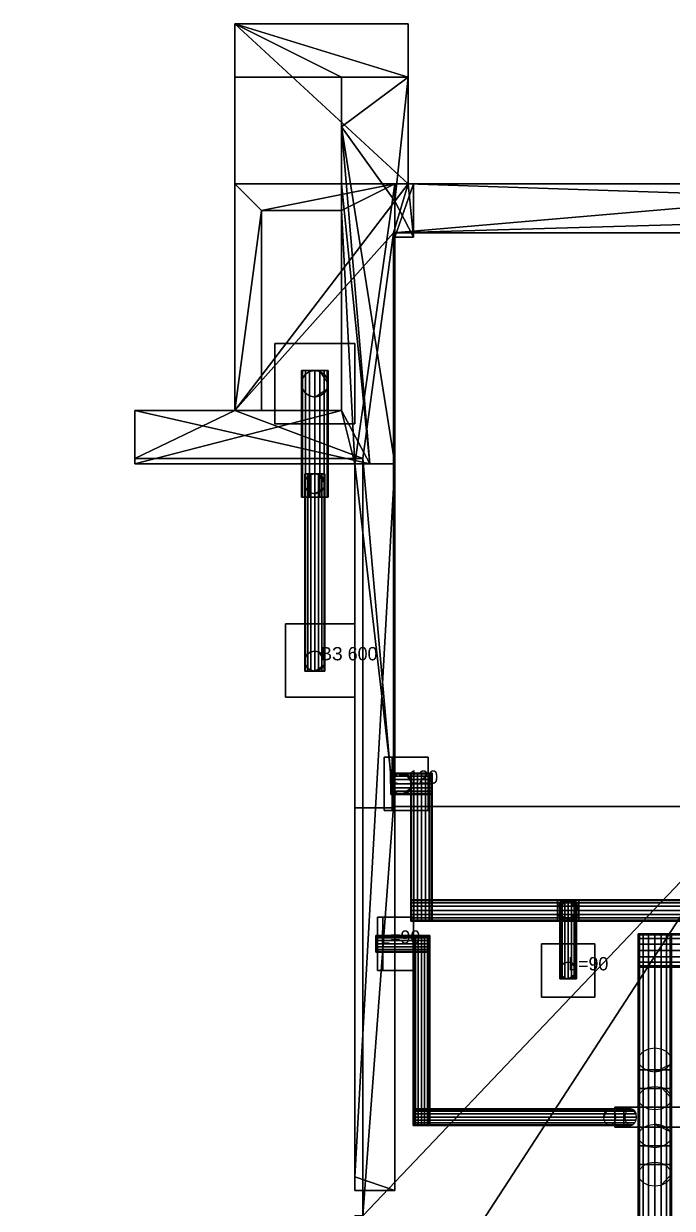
# Model space of a CAD drawing. Header units: millimetres. Extents: x -200 to 21055, y -200 to 16900.
# Drawn here: x 6918 to 11781, y 8016 to 16900 of the extents above; entities that cross this region are included whole.
import ezdxf

# ---------------------------------------------------------------- set-up
doc = ezdxf.new("R2010")
doc.units = ezdxf.units.MM
doc.layers.add('АР_3D_перекрытие', color=9, linetype='Continuous')
doc.layers.add('АР_3D_стены', color=8, linetype='Continuous')
for name, color, linetype, true_color in [('ОВ_3D_ВЗ', 7, 'Continuous', 0x92400e), ('ОВ_3D_П1_вытяжка', 7, 'Continuous', 0xc2410c), ('ОВ_3D_П1_приток', 7, 'Continuous', 0x2563eb)]:
    doc.layers.add(name, color=color, linetype=linetype, true_color=true_color)

msp = doc.modelspace()

# ---------------------------------------------------------------- texts
at = {"layer": 'ОВ_3D_ВЗ'}
msp.add_text('ВЗ 600', height=100, dxfattribs=at).set_placement((9140, 12125, 2420))
at = {"layer": 'ОВ_3D_П1_вытяжка'}
for s, p in [('L=120', (9650, 11200, 6280)), ('L=90', (9590, 10000, 3180)), ('L=90', (11000, 9800, 7065))]:
    msp.add_text(s, height=100, dxfattribs=at).set_placement(p)

# ---------------------------------------------------------------- meshes
at = {"layer": 'АР_3D_перекрытие'}
mesh = msp.add_polyface(dxfattribs=at)
corners = [(9460, 7960, 3650), (9690, 11030, 3650), (12380, 11030, 3650), (12380, 11030, 4050), (9690, 11030, 4050), (9460, 7960, 4050), (9400.2, 6449.6, 3650), (9400.2, 7960, 3650), (9400.2, 7960, 4050), (9400.2, 6449.6, 4050), (150, 7960, 3650), (200.2, 7960, 3650), (200.2, 6449.6, 3650), (200.2, 6449.6, 4050), (200.2, 7960, 4050), (150, 7960, 4050), (1750.2, 13999.6, 3650), (1750.2, 13640, 3650), (150, 13640, 3650), (150, 13640, 4050), (1750.2, 13640, 4050), (1750.2, 13999.6, 4050), (-199.8, 16899.6, 3650), (1000.2, 16899.6, 3650), (1000.2, 13999.6, 3650), (1000.2, 13999.6, 4050), (1000.2, 16899.6, 4050), (-199.8, 16899.6, 4050), (12800.2, 899.6, 3650), (12800.2, -200.4, 3650), (-199.8, -200.4, 3650), (-199.8, -200.4, 4050), (12800.2, -200.4, 4050), (12800.2, 899.6, 4050), (13300.2, 1299.6, 3650), (13300.2, 899.6, 3650), (13300.2, 899.6, 4050), (13300.2, 1299.6, 4050), (19300.2, 899.6, 3650), (19300.2, 1299.6, 3650), (19800.2, 1299.6, 3650), (19800.2, 1299.6, 4050), (19300.2, 1299.6, 4050), (19300.2, 899.6, 4050), (19000.2, 15599.6, 3650), (19000.2, 15699.6, 3650), (20200.2, 15699.6, 3650), (20200.2, 15699.6, 4050), (19000.2, 15699.6, 4050), (19000.2, 15599.6, 4050), (9800.2, 15699.6, 3650), (12800.2, 15699.6, 3650), (12800.2, 15599.6, 3650), (12800.2, 15599.6, 4050), (12800.2, 15699.6, 4050), (9800.2, 15699.6, 4050), (8500.2, 16899.6, 3650), (9800.2, 16899.6, 3650), (9800.2, 16899.6, 4050), (8500.2, 16899.6, 4050), (7750.2, 13640, 3650), (7750.2, 13999.6, 3650), (8500.2, 13999.6, 3650), (8500.2, 13999.6, 4050), (7750.2, 13999.6, 4050), (7750.2, 13640, 4050), (9460, 13640, 3650), (9460, 13640, 4050), (20200.2, 899.6, 3650), (20200.2, 899.6, 4050), (9690, 15330, 3650), (9690, 15330, 4050), (12700.2, 1299.6, 3650), (12700.2, 1299.6, 4050), (19800.2, 8749.6, 3650), (19800.2, 8749.6, 4050), (12700.2, 8749.6, 3650), (12700.2, 8749.6, 4050), (12380, 15330, 3650), (12380, 15330, 4050)]
mesh.append_faces([[corners[k] for k in face] for face in [(0, 1, 2), (3, 4, 5), (6, 7, 0), (5, 8, 9), (10, 11, 12), (13, 14, 15), (16, 17, 18), (19, 20, 21), (22, 23, 24), (25, 26, 27), (28, 29, 30), (31, 32, 33), (34, 35, 28), (33, 36, 37), (38, 39, 40), (41, 42, 43), (44, 45, 46), (47, 48, 49), (50, 51, 52), (53, 54, 55), (56, 57, 50), (55, 58, 59), (60, 61, 62), (63, 64, 65), (1, 0, 66), (67, 5, 4), (6, 0, 2), (3, 5, 9), (24, 16, 18), (19, 21, 25), (34, 28, 30), (31, 33, 37), (68, 38, 40), (41, 43, 69), (62, 56, 50), (55, 59, 63), (66, 60, 62), (63, 65, 67), (70, 1, 66), (67, 4, 71), (22, 24, 18), (19, 25, 27), (72, 34, 30), (31, 37, 73), (68, 40, 74), (75, 41, 69), (70, 66, 62), (63, 67, 71), (22, 18, 10), (15, 19, 27), (46, 68, 74), (75, 69, 47), (70, 62, 50), (55, 63, 71), (22, 10, 12), (13, 15, 27), (46, 74, 76), (77, 75, 47), (70, 50, 52), (53, 55, 71), (30, 22, 12), (13, 27, 31), (44, 46, 76), (77, 47, 49), (70, 52, 44), (49, 53, 71), (30, 12, 6), (9, 13, 31), (78, 70, 44), (49, 71, 79), (72, 30, 6), (9, 31, 73), (78, 44, 76), (77, 49, 79), (72, 6, 2), (3, 9, 73), (78, 76, 72), (73, 77, 79), (72, 2, 78), (79, 3, 73), (23, 24, 25, 26), (24, 16, 21, 25), (16, 17, 20, 21), (17, 18, 19, 20), (18, 10, 15, 19), (10, 11, 14, 15), (11, 12, 13, 14), (12, 6, 9, 13), (6, 7, 8, 9), (7, 0, 5, 8), (0, 66, 67, 5), (66, 60, 65, 67), (60, 61, 64, 65), (61, 62, 63, 64), (62, 56, 59, 63), (56, 57, 58, 59), (57, 50, 55, 58), (50, 51, 54, 55), (51, 52, 53, 54), (52, 44, 49, 53), (44, 45, 48, 49), (45, 46, 47, 48), (46, 68, 69, 47), (68, 38, 43, 69), (38, 39, 42, 43), (39, 40, 41, 42), (40, 74, 75, 41), (74, 76, 77, 75), (76, 72, 73, 77), (72, 34, 37, 73), (34, 35, 36, 37), (35, 28, 33, 36), (28, 29, 32, 33), (29, 30, 31, 32), (30, 22, 27, 31), (22, 23, 26, 27), (2, 78, 79, 3), (78, 70, 71, 79), (70, 1, 4, 71), (1, 2, 3, 4)]])
at = {"layer": 'АР_3D_стены'}
mesh = msp.add_polyface(dxfattribs=at)
corners = [(9512.5, 13599.6), (7750.2, 13599.6), (7750.2, 13999.6), (7750.2, 13999.6, 3650), (7750.2, 13599.6, 3650), (9512.5, 13599.6, 3650), (9840.2, 15299.6), (9700.2, 15299.6), (9700.2, 15569.6), (9700.2, 15569.6, 3650), (9700.2, 15299.6, 3650), (9840.2, 15299.6, 3650), (9800.2, 15699.6), (9840.2, 15699.6), (9840.2, 15699.6, 3650), (9800.2, 15699.6, 3650), (8500.2, 16899.6), (9800.2, 16899.6), (9800.2, 16499.6), (9800.2, 16499.6, 3650), (9800.2, 16899.6, 3650), (8500.2, 16899.6, 3650), (9300.2, 16499.6), (8500.2, 16499.6), (8500.2, 16499.6, 3650), (9300.2, 16499.6, 3650), (9300.2, 13999.6), (9300.2, 13999.6, 3650), (9300.2, 15699.6), (9300.2, 15699.6, 3650), (9300.2, 16124.9), (9300.2, 16124.9, 3650), (9700.2, 13599.6), (9700.2, 13599.6, 3650), (9700.2, 15699.6), (9700.2, 15699.6, 3650), (9700.2, 13999.6), (9700.2, 13999.6, 3650)]
mesh.append_faces([[corners[k] for k in face] for face in [(0, 1, 2), (3, 4, 5), (6, 7, 8), (9, 10, 11), (12, 13, 6), (11, 14, 15), (16, 17, 18), (19, 20, 21), (22, 23, 16), (21, 24, 25), (0, 2, 26), (27, 3, 5), (12, 6, 8), (9, 11, 15), (22, 16, 18), (19, 21, 25), (0, 26, 28), (29, 27, 5), (18, 12, 8), (9, 15, 19), (30, 22, 18), (19, 25, 31), (0, 28, 30), (31, 29, 5), (32, 0, 30), (31, 5, 33), (8, 32, 30), (31, 33, 9), (30, 18, 8), (9, 19, 31), (1, 2, 3, 4), (2, 26, 27, 3), (26, 28, 29, 27), (28, 30, 31, 29), (30, 22, 25, 31), (22, 23, 24, 25), (23, 16, 21, 24), (16, 17, 20, 21), (17, 18, 19, 20), (18, 12, 15, 19), (12, 13, 14, 15), (13, 6, 11, 14), (6, 7, 10, 11), (7, 8, 9, 10), (8, 34, 35, 9), (34, 34, 35, 35), (34, 36, 37, 35), (36, 36, 37, 37), (36, 32, 33, 37), (32, 0, 5, 33), (0, 1, 4, 5)]])
mesh = msp.add_polyface(dxfattribs=at)
corners = [(8700.2, 15499.6, 3650), (8700.2, 13999.6, 3650), (8500.2, 13999.6, 3650), (8500.2, 13999.6, 7550), (8700.2, 13999.6, 7550), (8700.2, 15499.6, 7550), (7750.2, 13599.6, 3650), (7750.2, 13999.6, 3650), (9300.2, 13999.6, 3650), (9300.2, 13999.6, 7550), (7750.2, 13999.6, 7550), (7750.2, 13599.6, 7550), (9700.2, 11019.6, 3650), (9400.2, 11019.6, 3650), (9400.2, 13599.6, 3650), (9400.2, 13599.6, 7550), (9400.2, 11019.6, 7550), (9700.2, 11019.6, 7550), (8500.2, 15699.6, 3650), (8500.2, 15699.6, 7550), (9700.2, 15699.6, 3650), (9700.2, 15699.6, 7550), (9300.2, 15499.6, 3650), (9300.2, 15499.6, 7550), (8500.2, 15499.6, 3650), (8500.2, 15499.6, 7550), (9300.2, 15699.6, 3650), (9300.2, 15699.6, 7550), (9700.2, 13999.6, 3650), (9700.2, 13999.6, 7550), (9700.2, 13599.6, 3650), (9700.2, 13599.6, 7550), (8707.4, 13599.6, 3650), (8707.4, 13599.6, 7550), (8707.4, 15499.6, 3650), (8707.4, 15499.6, 7550)]
mesh.append_faces([[corners[k] for k in face] for face in [(0, 1, 2), (3, 4, 5), (6, 7, 8), (9, 10, 11), (12, 13, 14), (15, 16, 17), (0, 2, 18), (19, 3, 5), (14, 6, 8), (9, 11, 15), (20, 12, 14), (15, 17, 21), (0, 18, 20), (21, 19, 5), (14, 8, 22), (23, 9, 15), (22, 0, 20), (21, 5, 23), (20, 14, 22), (23, 15, 21), (24, 18, 19, 25), (18, 26, 27, 19), (26, 26, 27, 27), (26, 20, 21, 27), (20, 28, 29, 21), (28, 30, 31, 29), (30, 30, 31, 31), (30, 12, 17, 31), (12, 13, 16, 17), (13, 14, 15, 16), (14, 32, 33, 15), (32, 6, 11, 33), (6, 7, 10, 11), (7, 2, 3, 10), (2, 24, 25, 3), (1, 8, 9, 4), (8, 22, 23, 9), (22, 34, 35, 23), (34, 0, 5, 35), (0, 1, 4, 5)]])
mesh = msp.add_polyface(dxfattribs=at)
corners = [(9700.2, 15299.6, 3650), (9700.2, 15699.6, 3650), (9840.2, 15699.6, 3650), (9840.2, 15699.6, 7550), (9700.2, 15699.6, 7550), (9700.2, 15299.6, 7550), (9840.2, 15299.6, 3650), (9840.2, 15299.6, 7550)]
mesh.append_faces([[corners[k] for k in face] for face in [(0, 1, 2), (3, 4, 5), (2, 6, 0), (5, 7, 3), (1, 2, 3, 4), (2, 6, 7, 3), (6, 0, 5, 7), (0, 1, 4, 5)]])
mesh = msp.add_polyface(dxfattribs=at)
corners = [(9400.2, 8251.3), (9400.2, 13599.6), (9700.2, 13599.6), (9700.2, 13599.6, 3650), (9400.2, 13599.6, 3650), (9400.2, 8251.3, 3650), (9700.2, 8149.6), (9400.2, 8149.6), (9400.2, 8149.6, 3650), (9700.2, 8149.6, 3650)]
mesh.append_faces([[corners[k] for k in face] for face in [(0, 1, 2), (3, 4, 5), (6, 7, 0), (5, 8, 9), (0, 2, 6), (9, 3, 5), (1, 2, 3, 4), (2, 6, 9, 3), (6, 7, 8, 9), (7, 0, 5, 8), (0, 1, 4, 5)]])
mesh = msp.add_polyface(dxfattribs=at)
corners = [(11317.7, 4299.6), (9700.2, 4299.6), (9700.2, 4499.6), (9700.2, 4499.6, 3650), (9700.2, 4299.6, 3650), (11317.7, 4299.6, 3650), (12700.2, 3599.6), (12400.2, 3599.6), (12400.2, 4299.6), (12400.2, 4299.6, 3650), (12400.2, 3599.6, 3650), (12700.2, 3599.6, 3650), (12400.2, 9274.6), (12700.2, 9274.6), (12700.2, 9274.6, 3650), (12400.2, 9274.6, 3650), (8550.2, 6149.6), (8550.2, 6449.6), (12400.2, 6449.6), (12400.2, 6449.6, 3650), (8550.2, 6449.6, 3650), (8550.2, 6149.6, 3650), (9700.2, 5599.6), (9400.2, 5599.6), (9400.2, 6149.6), (9400.2, 6149.6, 3650), (9400.2, 5599.6, 3650), (9700.2, 5599.6, 3650), (9480.1, 6149.6), (9700.2, 6149.6), (9700.2, 6149.6, 3650), (9480.1, 6149.6, 3650), (12400.2, 4499.6), (12400.2, 4499.6, 3650), (12039.7, 6149.6), (12039.7, 6149.6, 3650), (12400.2, 6149.6), (12400.2, 6149.6, 3650)]
mesh.append_faces([[corners[k] for k in face] for face in [(0, 1, 2), (3, 4, 5), (6, 7, 8), (9, 10, 11), (12, 13, 6), (11, 14, 15), (16, 17, 18), (19, 20, 21), (22, 23, 24), (25, 26, 27), (28, 29, 22), (27, 30, 31), (0, 2, 32), (33, 3, 5), (18, 12, 6), (11, 15, 19), (24, 16, 18), (19, 21, 25), (28, 22, 24), (25, 27, 31), (8, 0, 32), (33, 5, 9), (28, 24, 18), (19, 25, 31), (6, 8, 32), (33, 9, 11), (34, 28, 18), (19, 31, 35), (6, 32, 36), (37, 33, 11), (36, 34, 18), (19, 35, 37), (18, 6, 36), (37, 11, 19), (1, 2, 3, 4), (2, 32, 33, 3), (32, 36, 37, 33), (36, 34, 35, 37), (34, 28, 31, 35), (28, 29, 30, 31), (29, 22, 27, 30), (22, 23, 26, 27), (23, 24, 25, 26), (24, 16, 21, 25), (16, 17, 20, 21), (17, 18, 19, 20), (18, 12, 15, 19), (12, 13, 14, 15), (13, 6, 11, 14), (6, 7, 10, 11), (7, 8, 9, 10), (8, 0, 5, 9), (0, 1, 4, 5)]])
at = {"layer": 'ОВ_3D_ВЗ'}
mesh = msp.add_polyface(dxfattribs=at)
corners = [(8800, 13900, 9400), (8800, 14500, 9400), (9400, 14500, 9400), (9400, 13900, 9400), (8800, 13900, 9440), (9400, 13900, 9440), (9400, 14500, 9440), (8800, 14500, 9440)]
mesh.append_faces([[corners[k] for k in face] for face in [(0, 1, 2, 3), (4, 5, 6, 7), (0, 3, 5, 4), (3, 2, 6, 5), (2, 1, 7, 6), (1, 0, 4, 7)]])
mesh = msp.add_polyface(dxfattribs=at)
corners = [(9000, 13350, 3400), (9007.6, 13350, 3438.3), (9007.6, 14300, 3438.3), (9000, 14300, 3400), (9029.3, 13350, 3470.7), (9029.3, 14300, 3470.7), (9061.7, 13350, 3492.4), (9061.7, 14300, 3492.4), (9100, 13350, 3500), (9100, 14300, 3500), (9138.3, 13350, 3492.4), (9138.3, 14300, 3492.4), (9170.7, 13350, 3470.7), (9170.7, 14300, 3470.7), (9192.4, 13350, 3438.3), (9192.4, 14300, 3438.3), (9200, 13350, 3400), (9200, 14300, 3400), (9192.4, 13350, 3361.7), (9192.4, 14300, 3361.7), (9170.7, 13350, 3329.3), (9170.7, 14300, 3329.3), (9138.3, 13350, 3307.6), (9138.3, 14300, 3307.6), (9100, 13350, 3300), (9100, 14300, 3300), (9061.7, 13350, 3307.6), (9061.7, 14300, 3307.6), (9029.3, 13350, 3329.3), (9029.3, 14300, 3329.3), (9007.6, 13350, 3361.7), (9007.6, 14300, 3361.7)]
mesh.append_faces([[corners[k] for k in face] for face in [(0, 1, 2, 3), (1, 4, 5, 2), (4, 6, 7, 5), (6, 8, 9, 7), (8, 10, 11, 9), (10, 12, 13, 11), (12, 14, 15, 13), (14, 16, 17, 15), (16, 18, 19, 17), (18, 20, 21, 19), (20, 22, 23, 21), (22, 24, 25, 23), (24, 26, 27, 25), (26, 28, 29, 27), (28, 30, 31, 29), (30, 0, 3, 31), (30, 28, 26, 24), (3, 2, 5, 7)]])
mesh = msp.add_polyface(dxfattribs=at)
corners = [(9200, 14200, 3300), (9192.4, 14238.3, 3300), (9192.4, 14238.3, 9500), (9200, 14200, 9500), (9170.7, 14270.7, 3300), (9170.7, 14270.7, 9500), (9138.3, 14292.4, 3300), (9138.3, 14292.4, 9500), (9100, 14300, 3300), (9100, 14300, 9500), (9061.7, 14292.4, 3300), (9061.7, 14292.4, 9500), (9029.3, 14270.7, 3300), (9029.3, 14270.7, 9500), (9007.6, 14238.3, 3300), (9007.6, 14238.3, 9500), (9000, 14200, 3300), (9000, 14200, 9500), (9007.6, 14161.7, 3300), (9007.6, 14161.7, 9500), (9029.3, 14129.3, 3300), (9029.3, 14129.3, 9500), (9061.7, 14107.6, 3300), (9061.7, 14107.6, 9500), (9100, 14100, 3300), (9100, 14100, 9500), (9138.3, 14107.6, 3300), (9138.3, 14107.6, 9500), (9170.7, 14129.3, 3300), (9170.7, 14129.3, 9500), (9192.4, 14161.7, 3300), (9192.4, 14161.7, 9500)]
mesh.append_faces([[corners[k] for k in face] for face in [(0, 1, 2, 3), (1, 4, 5, 2), (4, 6, 7, 5), (6, 8, 9, 7), (8, 10, 11, 9), (10, 12, 13, 11), (12, 14, 15, 13), (14, 16, 17, 15), (16, 18, 19, 17), (18, 20, 21, 19), (20, 22, 23, 21), (22, 24, 25, 23), (24, 26, 27, 25), (26, 28, 29, 27), (28, 30, 31, 29), (30, 0, 3, 31), (30, 28, 26, 24), (3, 2, 5, 7)]])
mesh = msp.add_polyface(dxfattribs=at)
corners = [(9025, 12045, 2450), (9030.7, 12045, 2478.7), (9030.7, 13525, 2478.7), (9025, 13525, 2450), (9047, 12045, 2503), (9047, 13525, 2503), (9071.3, 12045, 2519.3), (9071.3, 13525, 2519.3), (9100, 12045, 2525), (9100, 13525, 2525), (9128.7, 12045, 2519.3), (9128.7, 13525, 2519.3), (9153, 12045, 2503), (9153, 13525, 2503), (9169.3, 12045, 2478.7), (9169.3, 13525, 2478.7), (9175, 12045, 2450), (9175, 13525, 2450), (9169.3, 12045, 2421.3), (9169.3, 13525, 2421.3), (9153, 12045, 2397), (9153, 13525, 2397), (9128.7, 12045, 2380.7), (9128.7, 13525, 2380.7), (9100, 12045, 2375), (9100, 13525, 2375), (9071.3, 12045, 2380.7), (9071.3, 13525, 2380.7), (9047, 12045, 2397), (9047, 13525, 2397), (9030.7, 12045, 2421.3), (9030.7, 13525, 2421.3)]
mesh.append_faces([[corners[k] for k in face] for face in [(0, 1, 2, 3), (1, 4, 5, 2), (4, 6, 7, 5), (6, 8, 9, 7), (8, 10, 11, 9), (10, 12, 13, 11), (12, 14, 15, 13), (14, 16, 17, 15), (16, 18, 19, 17), (18, 20, 21, 19), (20, 22, 23, 21), (22, 24, 25, 23), (24, 26, 27, 25), (26, 28, 29, 27), (28, 30, 31, 29), (30, 0, 3, 31), (30, 28, 26, 24), (3, 2, 5, 7)]])
mesh = msp.add_polyface(dxfattribs=at)
corners = [(9175, 13450, 2375), (9169.3, 13478.7, 2375), (9169.3, 13478.7, 3475), (9175, 13450, 3475), (9153, 13503, 2375), (9153, 13503, 3475), (9128.7, 13519.3, 2375), (9128.7, 13519.3, 3475), (9100, 13525, 2375), (9100, 13525, 3475), (9071.3, 13519.3, 2375), (9071.3, 13519.3, 3475), (9047, 13503, 2375), (9047, 13503, 3475), (9030.7, 13478.7, 2375), (9030.7, 13478.7, 3475), (9025, 13450, 2375), (9025, 13450, 3475), (9030.7, 13421.3, 2375), (9030.7, 13421.3, 3475), (9047, 13397, 2375), (9047, 13397, 3475), (9071.3, 13380.7, 2375), (9071.3, 13380.7, 3475), (9100, 13375, 2375), (9100, 13375, 3475), (9128.7, 13380.7, 2375), (9128.7, 13380.7, 3475), (9153, 13397, 2375), (9153, 13397, 3475), (9169.3, 13421.3, 2375), (9169.3, 13421.3, 3475)]
mesh.append_faces([[corners[k] for k in face] for face in [(0, 1, 2, 3), (1, 4, 5, 2), (4, 6, 7, 5), (6, 8, 9, 7), (8, 10, 11, 9), (10, 12, 13, 11), (12, 14, 15, 13), (14, 16, 17, 15), (16, 18, 19, 17), (18, 20, 21, 19), (20, 22, 23, 21), (22, 24, 25, 23), (24, 26, 27, 25), (26, 28, 29, 27), (28, 30, 31, 29), (30, 0, 3, 31), (30, 28, 26, 24), (3, 2, 5, 7)]])
mesh = msp.add_polyface(dxfattribs=at)
corners = [(8880, 11850, 1800), (8880, 12400, 1800), (9400, 12400, 1800), (9400, 11850, 1800), (8880, 11850, 2100), (9400, 11850, 2100), (9400, 12400, 2100), (8880, 12400, 2100)]
mesh.append_faces([[corners[k] for k in face] for face in [(0, 1, 2, 3), (4, 5, 6, 7), (0, 3, 5, 4), (3, 2, 6, 5), (2, 1, 7, 6), (1, 0, 4, 7)]])
mesh = msp.add_polyface(dxfattribs=at)
corners = [(9175, 12120, 2025), (9169.3, 12148.7, 2025), (9169.3, 12148.7, 2525), (9175, 12120, 2525), (9153, 12173, 2025), (9153, 12173, 2525), (9128.7, 12189.3, 2025), (9128.7, 12189.3, 2525), (9100, 12195, 2025), (9100, 12195, 2525), (9071.3, 12189.3, 2025), (9071.3, 12189.3, 2525), (9047, 12173, 2025), (9047, 12173, 2525), (9030.7, 12148.7, 2025), (9030.7, 12148.7, 2525), (9025, 12120, 2025), (9025, 12120, 2525), (9030.7, 12091.3, 2025), (9030.7, 12091.3, 2525), (9047, 12067, 2025), (9047, 12067, 2525), (9071.3, 12050.7, 2025), (9071.3, 12050.7, 2525), (9100, 12045, 2025), (9100, 12045, 2525), (9128.7, 12050.7, 2025), (9128.7, 12050.7, 2525), (9153, 12067, 2025), (9153, 12067, 2525), (9169.3, 12091.3, 2025), (9169.3, 12091.3, 2525)]
mesh.append_faces([[corners[k] for k in face] for face in [(0, 1, 2, 3), (1, 4, 5, 2), (4, 6, 7, 5), (6, 8, 9, 7), (8, 10, 11, 9), (10, 12, 13, 11), (12, 14, 15, 13), (14, 16, 17, 15), (16, 18, 19, 17), (18, 20, 21, 19), (20, 22, 23, 21), (22, 24, 25, 23), (24, 26, 27, 25), (26, 28, 29, 27), (28, 30, 31, 29), (30, 0, 3, 31), (30, 28, 26, 24), (3, 2, 5, 7)]])
at = {"layer": 'ОВ_3D_П1_вытяжка'}
mesh = msp.add_polyface(dxfattribs=at)
corners = [(9620, 11000, 6400), (9620, 11400, 6400), (9680, 11400, 6400), (9680, 11000, 6400), (9620, 11000, 6600), (9680, 11000, 6600), (9680, 11400, 6600), (9620, 11400, 6600)]
mesh.append_faces([[corners[k] for k in face] for face in [(0, 1, 2, 3), (4, 5, 6, 7), (0, 3, 5, 4), (3, 2, 6, 5), (2, 1, 7, 6), (1, 0, 4, 7)]])
mesh = msp.add_polyface(dxfattribs=at)
corners = [(9680, 11000, 6400), (9680, 11400, 6400), (9950, 11400, 6400), (9950, 11000, 6400), (9680, 11000, 6700), (9950, 11000, 6700), (9950, 11400, 6700), (9680, 11400, 6700)]
mesh.append_faces([[corners[k] for k in face] for face in [(0, 1, 2, 3), (4, 5, 6, 7), (0, 3, 5, 4), (3, 2, 6, 5), (2, 1, 7, 6), (1, 0, 4, 7)]])
mesh = msp.add_polyface(dxfattribs=at)
corners = [(9830, 11200, 6620), (9823.9, 11230.6, 6620), (9823.9, 11230.6, 7390), (9830, 11200, 7390), (9806.6, 11256.6, 6620), (9806.6, 11256.6, 7390), (9780.6, 11273.9, 6620), (9780.6, 11273.9, 7390), (9750, 11280, 6620), (9750, 11280, 7390), (9719.4, 11273.9, 6620), (9719.4, 11273.9, 7390), (9693.4, 11256.6, 6620), (9693.4, 11256.6, 7390), (9676.1, 11230.6, 6620), (9676.1, 11230.6, 7390), (9670, 11200, 6620), (9670, 11200, 7390), (9676.1, 11169.4, 6620), (9676.1, 11169.4, 7390), (9693.4, 11143.4, 6620), (9693.4, 11143.4, 7390), (9719.4, 11126.1, 6620), (9719.4, 11126.1, 7390), (9750, 11120, 6620), (9750, 11120, 7390), (9780.6, 11126.1, 6620), (9780.6, 11126.1, 7390), (9806.6, 11143.4, 6620), (9806.6, 11143.4, 7390), (9823.9, 11169.4, 6620), (9823.9, 11169.4, 7390)]
mesh.append_faces([[corners[k] for k in face] for face in [(0, 1, 2, 3), (1, 4, 5, 2), (4, 6, 7, 5), (6, 8, 9, 7), (8, 10, 11, 9), (10, 12, 13, 11), (12, 14, 15, 13), (14, 16, 17, 15), (16, 18, 19, 17), (18, 20, 21, 19), (20, 22, 23, 21), (22, 24, 25, 23), (24, 26, 27, 25), (26, 28, 29, 27), (28, 30, 31, 29), (30, 0, 3, 31), (30, 28, 26, 24), (3, 2, 5, 7)]])
mesh = msp.add_polyface(dxfattribs=at)
corners = [(9670, 11280, 7310), (9670, 11273.9, 7340.6), (9980, 11273.9, 7340.6), (9980, 11280, 7310), (9670, 11256.6, 7366.6), (9980, 11256.6, 7366.6), (9670, 11230.6, 7383.9), (9980, 11230.6, 7383.9), (9670, 11200, 7390), (9980, 11200, 7390), (9670, 11169.4, 7383.9), (9980, 11169.4, 7383.9), (9670, 11143.4, 7366.6), (9980, 11143.4, 7366.6), (9670, 11126.1, 7340.6), (9980, 11126.1, 7340.6), (9670, 11120, 7310), (9980, 11120, 7310), (9670, 11126.1, 7279.4), (9980, 11126.1, 7279.4), (9670, 11143.4, 7253.4), (9980, 11143.4, 7253.4), (9670, 11169.4, 7236.1), (9980, 11169.4, 7236.1), (9670, 11200, 7230), (9980, 11200, 7230), (9670, 11230.6, 7236.1), (9980, 11230.6, 7236.1), (9670, 11256.6, 7253.4), (9980, 11256.6, 7253.4), (9670, 11273.9, 7279.4), (9980, 11273.9, 7279.4)]
mesh.append_faces([[corners[k] for k in face] for face in [(0, 1, 2, 3), (1, 4, 5, 2), (4, 6, 7, 5), (6, 8, 9, 7), (8, 10, 11, 9), (10, 12, 13, 11), (12, 14, 15, 13), (14, 16, 17, 15), (16, 18, 19, 17), (18, 20, 21, 19), (20, 22, 23, 21), (22, 24, 25, 23), (24, 26, 27, 25), (26, 28, 29, 27), (28, 30, 31, 29), (30, 0, 3, 31), (30, 28, 26, 24), (3, 2, 5, 7)]])
mesh = msp.add_polyface(dxfattribs=at)
corners = [(9980, 11280, 7310), (9973.9, 11280, 7340.6), (9973.9, 10170, 7340.6), (9980, 10170, 7310), (9956.6, 11280, 7366.6), (9956.6, 10170, 7366.6), (9930.6, 11280, 7383.9), (9930.6, 10170, 7383.9), (9900, 11280, 7390), (9900, 10170, 7390), (9869.4, 11280, 7383.9), (9869.4, 10170, 7383.9), (9843.4, 11280, 7366.6), (9843.4, 10170, 7366.6), (9826.1, 11280, 7340.6), (9826.1, 10170, 7340.6), (9820, 11280, 7310), (9820, 10170, 7310), (9826.1, 11280, 7279.4), (9826.1, 10170, 7279.4), (9843.4, 11280, 7253.4), (9843.4, 10170, 7253.4), (9869.4, 11280, 7236.1), (9869.4, 10170, 7236.1), (9900, 11280, 7230), (9900, 10170, 7230), (9930.6, 11280, 7236.1), (9930.6, 10170, 7236.1), (9956.6, 11280, 7253.4), (9956.6, 10170, 7253.4), (9973.9, 11280, 7279.4), (9973.9, 10170, 7279.4)]
mesh.append_faces([[corners[k] for k in face] for face in [(0, 1, 2, 3), (1, 4, 5, 2), (4, 6, 7, 5), (6, 8, 9, 7), (8, 10, 11, 9), (10, 12, 13, 11), (12, 14, 15, 13), (14, 16, 17, 15), (16, 18, 19, 17), (18, 20, 21, 19), (20, 22, 23, 21), (22, 24, 25, 23), (24, 26, 27, 25), (26, 28, 29, 27), (28, 30, 31, 29), (30, 0, 3, 31), (30, 28, 26, 24), (3, 2, 5, 7)]])
mesh = msp.add_polyface(dxfattribs=at)
corners = [(9820, 10330, 7310), (9820, 10323.9, 7340.6), (11080, 10323.9, 7340.6), (11080, 10330, 7310), (9820, 10306.6, 7366.6), (11080, 10306.6, 7366.6), (9820, 10280.6, 7383.9), (11080, 10280.6, 7383.9), (9820, 10250, 7390), (11080, 10250, 7390), (9820, 10219.4, 7383.9), (11080, 10219.4, 7383.9), (9820, 10193.4, 7366.6), (11080, 10193.4, 7366.6), (9820, 10176.1, 7340.6), (11080, 10176.1, 7340.6), (9820, 10170, 7310), (11080, 10170, 7310), (9820, 10176.1, 7279.4), (11080, 10176.1, 7279.4), (9820, 10193.4, 7253.4), (11080, 10193.4, 7253.4), (9820, 10219.4, 7236.1), (11080, 10219.4, 7236.1), (9820, 10250, 7230), (11080, 10250, 7230), (9820, 10280.6, 7236.1), (11080, 10280.6, 7236.1), (9820, 10306.6, 7253.4), (11080, 10306.6, 7253.4), (9820, 10323.9, 7279.4), (11080, 10323.9, 7279.4)]
mesh.append_faces([[corners[k] for k in face] for face in [(0, 1, 2, 3), (1, 4, 5, 2), (4, 6, 7, 5), (6, 8, 9, 7), (8, 10, 11, 9), (10, 12, 13, 11), (12, 14, 15, 13), (14, 16, 17, 15), (16, 18, 19, 17), (18, 20, 21, 19), (20, 22, 23, 21), (22, 24, 25, 23), (24, 26, 27, 25), (26, 28, 29, 27), (28, 30, 31, 29), (30, 0, 3, 31), (30, 28, 26, 24), (3, 2, 5, 7)]])
mesh = msp.add_polyface(dxfattribs=at)
corners = [(10920, 10330, 7310), (10920, 10323.9, 7340.6), (13430, 10323.9, 7340.6), (13430, 10330, 7310), (10920, 10306.6, 7366.6), (13430, 10306.6, 7366.6), (10920, 10280.6, 7383.9), (13430, 10280.6, 7383.9), (10920, 10250, 7390), (13430, 10250, 7390), (10920, 10219.4, 7383.9), (13430, 10219.4, 7383.9), (10920, 10193.4, 7366.6), (13430, 10193.4, 7366.6), (10920, 10176.1, 7340.6), (13430, 10176.1, 7340.6), (10920, 10170, 7310), (13430, 10170, 7310), (10920, 10176.1, 7279.4), (13430, 10176.1, 7279.4), (10920, 10193.4, 7253.4), (13430, 10193.4, 7253.4), (10920, 10219.4, 7236.1), (13430, 10219.4, 7236.1), (10920, 10250, 7230), (13430, 10250, 7230), (10920, 10280.6, 7236.1), (13430, 10280.6, 7236.1), (10920, 10306.6, 7253.4), (13430, 10306.6, 7253.4), (10920, 10323.9, 7279.4), (13430, 10323.9, 7279.4)]
mesh.append_faces([[corners[k] for k in face] for face in [(0, 1, 2, 3), (1, 4, 5, 2), (4, 6, 7, 5), (6, 8, 9, 7), (8, 10, 11, 9), (10, 12, 13, 11), (12, 14, 15, 13), (14, 16, 17, 15), (16, 18, 19, 17), (18, 20, 21, 19), (20, 22, 23, 21), (22, 24, 25, 23), (24, 26, 27, 25), (26, 28, 29, 27), (28, 30, 31, 29), (30, 0, 3, 31), (30, 28, 26, 24), (3, 2, 5, 7)]])
mesh = msp.add_polyface(dxfattribs=at)
corners = [(11080, 10250, 7310), (11073.9, 10280.6, 7310), (11073.9, 10280.6, 7300), (11080, 10250, 7300), (11056.6, 10306.6, 7310), (11056.6, 10306.6, 7300), (11030.6, 10323.9, 7310), (11030.6, 10323.9, 7300), (11000, 10330, 7310), (11000, 10330, 7300), (10969.4, 10323.9, 7310), (10969.4, 10323.9, 7300), (10943.4, 10306.6, 7310), (10943.4, 10306.6, 7300), (10926.1, 10280.6, 7310), (10926.1, 10280.6, 7300), (10920, 10250, 7310), (10920, 10250, 7300), (10926.1, 10219.4, 7310), (10926.1, 10219.4, 7300), (10943.4, 10193.4, 7310), (10943.4, 10193.4, 7300), (10969.4, 10176.1, 7310), (10969.4, 10176.1, 7300), (11000, 10170, 7310), (11000, 10170, 7300), (11030.6, 10176.1, 7310), (11030.6, 10176.1, 7300), (11056.6, 10193.4, 7310), (11056.6, 10193.4, 7300), (11073.9, 10219.4, 7310), (11073.9, 10219.4, 7300)]
mesh.append_faces([[corners[k] for k in face] for face in [(0, 1, 2, 3), (1, 4, 5, 2), (4, 6, 7, 5), (6, 8, 9, 7), (8, 10, 11, 9), (10, 12, 13, 11), (12, 14, 15, 13), (14, 16, 17, 15), (16, 18, 19, 17), (18, 20, 21, 19), (20, 22, 23, 21), (22, 24, 25, 23), (24, 26, 27, 25), (26, 28, 29, 27), (28, 30, 31, 29), (30, 0, 3, 31), (30, 28, 26, 24), (3, 2, 5, 7)]])
mesh = msp.add_polyface(dxfattribs=at)
corners = [(11080, 10250, 7310), (11073.9, 10280.6, 7310), (11073.9, 10280.6, 7300), (11080, 10250, 7300), (11056.6, 10306.6, 7310), (11056.6, 10306.6, 7300), (11030.6, 10323.9, 7310), (11030.6, 10323.9, 7300), (11000, 10330, 7310), (11000, 10330, 7300), (10969.4, 10323.9, 7310), (10969.4, 10323.9, 7300), (10943.4, 10306.6, 7310), (10943.4, 10306.6, 7300), (10926.1, 10280.6, 7310), (10926.1, 10280.6, 7300), (10920, 10250, 7310), (10920, 10250, 7300), (10926.1, 10219.4, 7310), (10926.1, 10219.4, 7300), (10943.4, 10193.4, 7310), (10943.4, 10193.4, 7300), (10969.4, 10176.1, 7310), (10969.4, 10176.1, 7300), (11000, 10170, 7310), (11000, 10170, 7300), (11030.6, 10176.1, 7310), (11030.6, 10176.1, 7300), (11056.6, 10193.4, 7310), (11056.6, 10193.4, 7300), (11073.9, 10219.4, 7310), (11073.9, 10219.4, 7300)]
mesh.append_faces([[corners[k] for k in face] for face in [(0, 1, 2, 3), (1, 4, 5, 2), (4, 6, 7, 5), (6, 8, 9, 7), (8, 10, 11, 9), (10, 12, 13, 11), (12, 14, 15, 13), (14, 16, 17, 15), (16, 18, 19, 17), (18, 20, 21, 19), (20, 22, 23, 21), (22, 24, 25, 23), (24, 26, 27, 25), (26, 28, 29, 27), (28, 30, 31, 29), (30, 0, 3, 31), (30, 28, 26, 24), (3, 2, 5, 7)]])
mesh = msp.add_polyface(dxfattribs=at)
corners = [(10937.5, 9737.5, 7300), (10942.3, 9737.5, 7323.9), (10942.3, 10312.5, 7323.9), (10937.5, 10312.5, 7300), (10955.8, 9737.5, 7344.2), (10955.8, 10312.5, 7344.2), (10976.1, 9737.5, 7357.7), (10976.1, 10312.5, 7357.7), (11000, 9737.5, 7362.5), (11000, 10312.5, 7362.5), (11023.9, 9737.5, 7357.7), (11023.9, 10312.5, 7357.7), (11044.2, 9737.5, 7344.2), (11044.2, 10312.5, 7344.2), (11057.7, 9737.5, 7323.9), (11057.7, 10312.5, 7323.9), (11062.5, 9737.5, 7300), (11062.5, 10312.5, 7300), (11057.7, 9737.5, 7276.1), (11057.7, 10312.5, 7276.1), (11044.2, 9737.5, 7255.8), (11044.2, 10312.5, 7255.8), (11023.9, 9737.5, 7242.3), (11023.9, 10312.5, 7242.3), (11000, 9737.5, 7237.5), (11000, 10312.5, 7237.5), (10976.1, 9737.5, 7242.3), (10976.1, 10312.5, 7242.3), (10955.8, 9737.5, 7255.8), (10955.8, 10312.5, 7255.8), (10942.3, 9737.5, 7276.1), (10942.3, 10312.5, 7276.1)]
mesh.append_faces([[corners[k] for k in face] for face in [(0, 1, 2, 3), (1, 4, 5, 2), (4, 6, 7, 5), (6, 8, 9, 7), (8, 10, 11, 9), (10, 12, 13, 11), (12, 14, 15, 13), (14, 16, 17, 15), (16, 18, 19, 17), (18, 20, 21, 19), (20, 22, 23, 21), (22, 24, 25, 23), (24, 26, 27, 25), (26, 28, 29, 27), (28, 30, 31, 29), (30, 0, 3, 31), (30, 28, 26, 24), (3, 2, 5, 7)]])
mesh = msp.add_polyface(dxfattribs=at)
corners = [(11062.5, 10250, 7300), (11057.7, 10273.9, 7300), (11057.7, 10273.9, 7310), (11062.5, 10250, 7310), (11044.2, 10294.2, 7300), (11044.2, 10294.2, 7310), (11023.9, 10307.7, 7300), (11023.9, 10307.7, 7310), (11000, 10312.5, 7300), (11000, 10312.5, 7310), (10976.1, 10307.7, 7300), (10976.1, 10307.7, 7310), (10955.8, 10294.2, 7300), (10955.8, 10294.2, 7310), (10942.3, 10273.9, 7300), (10942.3, 10273.9, 7310), (10937.5, 10250, 7300), (10937.5, 10250, 7310), (10942.3, 10226.1, 7300), (10942.3, 10226.1, 7310), (10955.8, 10205.8, 7300), (10955.8, 10205.8, 7310), (10976.1, 10192.3, 7300), (10976.1, 10192.3, 7310), (11000, 10187.5, 7300), (11000, 10187.5, 7310), (11023.9, 10192.3, 7300), (11023.9, 10192.3, 7310), (11044.2, 10205.8, 7300), (11044.2, 10205.8, 7310), (11057.7, 10226.1, 7300), (11057.7, 10226.1, 7310)]
mesh.append_faces([[corners[k] for k in face] for face in [(0, 1, 2, 3), (1, 4, 5, 2), (4, 6, 7, 5), (6, 8, 9, 7), (8, 10, 11, 9), (10, 12, 13, 11), (12, 14, 15, 13), (14, 16, 17, 15), (16, 18, 19, 17), (18, 20, 21, 19), (20, 22, 23, 21), (22, 24, 25, 23), (24, 26, 27, 25), (26, 28, 29, 27), (28, 30, 31, 29), (30, 0, 3, 31), (30, 28, 26, 24), (3, 2, 5, 7)]])
mesh = msp.add_polyface(dxfattribs=at)
corners = [(9570, 9800, 3300), (9570, 10200, 3300), (9610, 10200, 3300), (9610, 9800, 3300), (9570, 9800, 3500), (9610, 9800, 3500), (9610, 10200, 3500), (9570, 10200, 3500)]
mesh.append_faces([[corners[k] for k in face] for face in [(0, 1, 2, 3), (4, 5, 6, 7), (0, 3, 5, 4), (3, 2, 6, 5), (2, 1, 7, 6), (1, 0, 4, 7)]])
mesh = msp.add_polyface(dxfattribs=at)
corners = [(9610, 9800, 3300), (9610, 10200, 3300), (9840, 10200, 3300), (9840, 9800, 3300), (9610, 9800, 3500), (9840, 9800, 3500), (9840, 10200, 3500), (9610, 10200, 3500)]
mesh.append_faces([[corners[k] for k in face] for face in [(0, 1, 2, 3), (4, 5, 6, 7), (0, 3, 5, 4), (3, 2, 6, 5), (2, 1, 7, 6), (1, 0, 4, 7)]])
mesh = msp.add_polyface(dxfattribs=at)
corners = [(9557.5, 10062.5, 3400), (9557.5, 10057.7, 3423.9), (9962.5, 10057.7, 3423.9), (9962.5, 10062.5, 3400), (9557.5, 10044.2, 3444.2), (9962.5, 10044.2, 3444.2), (9557.5, 10023.9, 3457.7), (9962.5, 10023.9, 3457.7), (9557.5, 10000, 3462.5), (9962.5, 10000, 3462.5), (9557.5, 9976.1, 3457.7), (9962.5, 9976.1, 3457.7), (9557.5, 9955.8, 3444.2), (9962.5, 9955.8, 3444.2), (9557.5, 9942.3, 3423.9), (9962.5, 9942.3, 3423.9), (9557.5, 9937.5, 3400), (9962.5, 9937.5, 3400), (9557.5, 9942.3, 3376.1), (9962.5, 9942.3, 3376.1), (9557.5, 9955.8, 3355.8), (9962.5, 9955.8, 3355.8), (9557.5, 9976.1, 3342.3), (9962.5, 9976.1, 3342.3), (9557.5, 10000, 3337.5), (9962.5, 10000, 3337.5), (9557.5, 10023.9, 3342.3), (9962.5, 10023.9, 3342.3), (9557.5, 10044.2, 3355.8), (9962.5, 10044.2, 3355.8), (9557.5, 10057.7, 3376.1), (9962.5, 10057.7, 3376.1)]
mesh.append_faces([[corners[k] for k in face] for face in [(0, 1, 2, 3), (1, 4, 5, 2), (4, 6, 7, 5), (6, 8, 9, 7), (8, 10, 11, 9), (10, 12, 13, 11), (12, 14, 15, 13), (14, 16, 17, 15), (16, 18, 19, 17), (18, 20, 21, 19), (20, 22, 23, 21), (22, 24, 25, 23), (24, 26, 27, 25), (26, 28, 29, 27), (28, 30, 31, 29), (30, 0, 3, 31), (30, 28, 26, 24), (3, 2, 5, 7)]])
mesh = msp.add_polyface(dxfattribs=at)
corners = [(9962.5, 10062.5, 3400), (9957.7, 10062.5, 3423.9), (9957.7, 8637.5, 3423.9), (9962.5, 8637.5, 3400), (9944.2, 10062.5, 3444.2), (9944.2, 8637.5, 3444.2), (9923.9, 10062.5, 3457.7), (9923.9, 8637.5, 3457.7), (9900, 10062.5, 3462.5), (9900, 8637.5, 3462.5), (9876.1, 10062.5, 3457.7), (9876.1, 8637.5, 3457.7), (9855.8, 10062.5, 3444.2), (9855.8, 8637.5, 3444.2), (9842.3, 10062.5, 3423.9), (9842.3, 8637.5, 3423.9), (9837.5, 10062.5, 3400), (9837.5, 8637.5, 3400), (9842.3, 10062.5, 3376.1), (9842.3, 8637.5, 3376.1), (9855.8, 10062.5, 3355.8), (9855.8, 8637.5, 3355.8), (9876.1, 10062.5, 3342.3), (9876.1, 8637.5, 3342.3), (9900, 10062.5, 3337.5), (9900, 8637.5, 3337.5), (9923.9, 10062.5, 3342.3), (9923.9, 8637.5, 3342.3), (9944.2, 10062.5, 3355.8), (9944.2, 8637.5, 3355.8), (9957.7, 10062.5, 3376.1), (9957.7, 8637.5, 3376.1)]
mesh.append_faces([[corners[k] for k in face] for face in [(0, 1, 2, 3), (1, 4, 5, 2), (4, 6, 7, 5), (6, 8, 9, 7), (8, 10, 11, 9), (10, 12, 13, 11), (12, 14, 15, 13), (14, 16, 17, 15), (16, 18, 19, 17), (18, 20, 21, 19), (20, 22, 23, 21), (22, 24, 25, 23), (24, 26, 27, 25), (26, 28, 29, 27), (28, 30, 31, 29), (30, 0, 3, 31), (30, 28, 26, 24), (3, 2, 5, 7)]])
mesh = msp.add_polyface(dxfattribs=at)
corners = [(10800, 9600, 7185), (10800, 10000, 7185), (11200, 10000, 7185), (11200, 9600, 7185), (10800, 9600, 7205), (11200, 9600, 7205), (11200, 10000, 7205), (10800, 10000, 7205)]
mesh.append_faces([[corners[k] for k in face] for face in [(0, 1, 2, 3), (4, 5, 6, 7), (0, 3, 5, 4), (3, 2, 6, 5), (2, 1, 7, 6), (1, 0, 4, 7)]])
mesh = msp.add_polyface(dxfattribs=at)
corners = [(11062.5, 9800, 7300), (11057.7, 9823.9, 7300), (11057.7, 9823.9, 7205), (11062.5, 9800, 7205), (11044.2, 9844.2, 7300), (11044.2, 9844.2, 7205), (11023.9, 9857.7, 7300), (11023.9, 9857.7, 7205), (11000, 9862.5, 7300), (11000, 9862.5, 7205), (10976.1, 9857.7, 7300), (10976.1, 9857.7, 7205), (10955.8, 9844.2, 7300), (10955.8, 9844.2, 7205), (10942.3, 9823.9, 7300), (10942.3, 9823.9, 7205), (10937.5, 9800, 7300), (10937.5, 9800, 7205), (10942.3, 9776.1, 7300), (10942.3, 9776.1, 7205), (10955.8, 9755.8, 7300), (10955.8, 9755.8, 7205), (10976.1, 9742.3, 7300), (10976.1, 9742.3, 7205), (11000, 9737.5, 7300), (11000, 9737.5, 7205), (11023.9, 9742.3, 7300), (11023.9, 9742.3, 7205), (11044.2, 9755.8, 7300), (11044.2, 9755.8, 7205), (11057.7, 9776.1, 7300), (11057.7, 9776.1, 7205)]
mesh.append_faces([[corners[k] for k in face] for face in [(0, 1, 2, 3), (1, 4, 5, 2), (4, 6, 7, 5), (6, 8, 9, 7), (8, 10, 11, 9), (10, 12, 13, 11), (12, 14, 15, 13), (14, 16, 17, 15), (16, 18, 19, 17), (18, 20, 21, 19), (20, 22, 23, 21), (22, 24, 25, 23), (24, 26, 27, 25), (26, 28, 29, 27), (28, 30, 31, 29), (30, 0, 3, 31), (30, 28, 26, 24), (3, 2, 5, 7)]])
mesh = msp.add_polyface(dxfattribs=at)
corners = [(9837.5, 8762.5, 3400), (9837.5, 8757.7, 3423.9), (11417.5, 8757.7, 3423.9), (11417.5, 8762.5, 3400), (9837.5, 8744.2, 3444.2), (11417.5, 8744.2, 3444.2), (9837.5, 8723.9, 3457.7), (11417.5, 8723.9, 3457.7), (9837.5, 8700, 3462.5), (11417.5, 8700, 3462.5), (9837.5, 8676.1, 3457.7), (11417.5, 8676.1, 3457.7), (9837.5, 8655.8, 3444.2), (11417.5, 8655.8, 3444.2), (9837.5, 8642.3, 3423.9), (11417.5, 8642.3, 3423.9), (9837.5, 8637.5, 3400), (11417.5, 8637.5, 3400), (9837.5, 8642.3, 3376.1), (11417.5, 8642.3, 3376.1), (9837.5, 8655.8, 3355.8), (11417.5, 8655.8, 3355.8), (9837.5, 8676.1, 3342.3), (11417.5, 8676.1, 3342.3), (9837.5, 8700, 3337.5), (11417.5, 8700, 3337.5), (9837.5, 8723.9, 3342.3), (11417.5, 8723.9, 3342.3), (9837.5, 8744.2, 3355.8), (11417.5, 8744.2, 3355.8), (9837.5, 8757.7, 3376.1), (11417.5, 8757.7, 3376.1)]
mesh.append_faces([[corners[k] for k in face] for face in [(0, 1, 2, 3), (1, 4, 5, 2), (4, 6, 7, 5), (6, 8, 9, 7), (8, 10, 11, 9), (10, 12, 13, 11), (12, 14, 15, 13), (14, 16, 17, 15), (16, 18, 19, 17), (18, 20, 21, 19), (20, 22, 23, 21), (22, 24, 25, 23), (24, 26, 27, 25), (26, 28, 29, 27), (28, 30, 31, 29), (30, 0, 3, 31), (30, 28, 26, 24), (3, 2, 5, 7)]])
mesh = msp.add_polyface(dxfattribs=at)
corners = [(11310.8, 8762.5, 3444.2), (11327.7, 8757.7, 3461.1), (11486.1, 8757.7, 3302.7), (11469.2, 8762.5, 3285.8), (11342.1, 8744.2, 3475.4), (11500.4, 8744.2, 3317.1), (11351.6, 8723.9, 3485), (11510, 8723.9, 3326.6), (11355, 8700, 3488.4), (11513.4, 8700, 3330), (11351.6, 8676.1, 3485), (11510, 8676.1, 3326.6), (11342.1, 8655.8, 3475.4), (11500.4, 8655.8, 3317.1), (11327.7, 8642.3, 3461.1), (11486.1, 8642.3, 3302.7), (11310.8, 8637.5, 3444.2), (11469.2, 8637.5, 3285.8), (11293.9, 8642.3, 3427.3), (11452.3, 8642.3, 3268.9), (11279.6, 8655.8, 3412.9), (11437.9, 8655.8, 3254.6), (11270, 8676.1, 3403.4), (11428.4, 8676.1, 3245), (11266.6, 8700, 3400), (11425, 8700, 3241.6), (11270, 8723.9, 3403.4), (11428.4, 8723.9, 3245), (11279.6, 8744.2, 3412.9), (11437.9, 8744.2, 3254.6), (11293.9, 8757.7, 3427.3), (11452.3, 8757.7, 3268.9)]
mesh.append_faces([[corners[k] for k in face] for face in [(0, 1, 2, 3), (1, 4, 5, 2), (4, 6, 7, 5), (6, 8, 9, 7), (8, 10, 11, 9), (10, 12, 13, 11), (12, 14, 15, 13), (14, 16, 17, 15), (16, 18, 19, 17), (18, 20, 21, 19), (20, 22, 23, 21), (22, 24, 25, 23), (24, 26, 27, 25), (26, 28, 29, 27), (28, 30, 31, 29), (30, 0, 3, 31), (30, 28, 26, 24), (3, 2, 5, 7)]])
mesh = msp.add_polyface(dxfattribs=at)
corners = [(11350, 8625, 3280), (11350, 8775, 3280), (11950, 8775, 3280), (11950, 8625, 3280), (11350, 8775, 3380), (11950, 8775, 3380), (11350, 8625, 3380), (11950, 8625, 3380)]
mesh.append_faces([[corners[k] for k in face] for face in [(0, 1, 2, 3), (1, 4, 5, 2), (4, 6, 7, 5), (6, 0, 3, 7), (6, 4, 1, 0), (3, 2, 5, 7)]])
at = {"layer": 'ОВ_3D_П1_приток'}
mesh = msp.add_polyface(dxfattribs=at)
corners = [(13075, 9825, 3405), (13075, 9834.5, 3452.8), (11525, 9834.5, 3452.8), (11525, 9825, 3405), (13075, 9861.6, 3493.4), (11525, 9861.6, 3493.4), (13075, 9902.2, 3520.5), (11525, 9902.2, 3520.5), (13075, 9950, 3530), (11525, 9950, 3530), (13075, 9997.8, 3520.5), (11525, 9997.8, 3520.5), (13075, 10038.4, 3493.4), (11525, 10038.4, 3493.4), (13075, 10065.5, 3452.8), (11525, 10065.5, 3452.8), (13075, 10075, 3405), (11525, 10075, 3405), (13075, 10065.5, 3357.2), (11525, 10065.5, 3357.2), (13075, 10038.4, 3316.6), (11525, 10038.4, 3316.6), (13075, 9997.8, 3289.5), (11525, 9997.8, 3289.5), (13075, 9950, 3280), (11525, 9950, 3280), (13075, 9902.2, 3289.5), (11525, 9902.2, 3289.5), (13075, 9861.6, 3316.6), (11525, 9861.6, 3316.6), (13075, 9834.5, 3357.2), (11525, 9834.5, 3357.2)]
mesh.append_faces([[corners[k] for k in face] for face in [(0, 1, 2, 3), (1, 4, 5, 2), (4, 6, 7, 5), (6, 8, 9, 7), (8, 10, 11, 9), (10, 12, 13, 11), (12, 14, 15, 13), (14, 16, 17, 15), (16, 18, 19, 17), (18, 20, 21, 19), (20, 22, 23, 21), (22, 24, 25, 23), (24, 26, 27, 25), (26, 28, 29, 27), (28, 30, 31, 29), (30, 0, 3, 31), (30, 28, 26, 24), (3, 2, 5, 7)]])
mesh = msp.add_polyface(dxfattribs=at)
corners = [(11775, 10075, 3405), (11765.5, 10075, 3452.8), (11765.5, 8915, 3452.8), (11775, 8915, 3405), (11738.4, 10075, 3493.4), (11738.4, 8915, 3493.4), (11697.8, 10075, 3520.5), (11697.8, 8915, 3520.5), (11650, 10075, 3530), (11650, 8915, 3530), (11602.2, 10075, 3520.5), (11602.2, 8915, 3520.5), (11561.6, 10075, 3493.4), (11561.6, 8915, 3493.4), (11534.5, 10075, 3452.8), (11534.5, 8915, 3452.8), (11525, 10075, 3405), (11525, 8915, 3405), (11534.5, 10075, 3357.2), (11534.5, 8915, 3357.2), (11561.6, 10075, 3316.6), (11561.6, 8915, 3316.6), (11602.2, 10075, 3289.5), (11602.2, 8915, 3289.5), (11650, 10075, 3280), (11650, 8915, 3280), (11697.8, 10075, 3289.5), (11697.8, 8915, 3289.5), (11738.4, 10075, 3316.6), (11738.4, 8915, 3316.6), (11765.5, 10075, 3357.2), (11765.5, 8915, 3357.2)]
mesh.append_faces([[corners[k] for k in face] for face in [(0, 1, 2, 3), (1, 4, 5, 2), (4, 6, 7, 5), (6, 8, 9, 7), (8, 10, 11, 9), (10, 12, 13, 11), (12, 14, 15, 13), (14, 16, 17, 15), (16, 18, 19, 17), (18, 20, 21, 19), (20, 22, 23, 21), (22, 24, 25, 23), (24, 26, 27, 25), (26, 28, 29, 27), (28, 30, 31, 29), (30, 0, 3, 31), (30, 28, 26, 24), (3, 2, 5, 7)]])
mesh = msp.add_polyface(dxfattribs=at)
corners = [(11775, 9128.4, 3316.6), (11765.5, 9162.2, 3350.4), (11765.5, 8875.4, 3637.2), (11775, 8841.6, 3603.4), (11738.4, 9190.9, 3379.1), (11738.4, 8904.1, 3665.9), (11697.8, 9210, 3398.3), (11697.8, 8923.3, 3685), (11650, 9216.8, 3405), (11650, 8930, 3691.8), (11602.2, 9210, 3398.3), (11602.2, 8923.3, 3685), (11561.6, 9190.9, 3379.1), (11561.6, 8904.1, 3665.9), (11534.5, 9162.2, 3350.4), (11534.5, 8875.4, 3637.2), (11525, 9128.4, 3316.6), (11525, 8841.6, 3603.4), (11534.5, 9094.6, 3282.8), (11534.5, 8807.8, 3569.6), (11561.6, 9065.9, 3254.1), (11561.6, 8779.1, 3540.9), (11602.2, 9046.7, 3235), (11602.2, 8760, 3521.7), (11650, 9040, 3228.2), (11650, 8753.2, 3515), (11697.8, 9046.7, 3235), (11697.8, 8760, 3521.7), (11738.4, 9065.9, 3254.1), (11738.4, 8779.1, 3540.9), (11765.5, 9094.6, 3282.8), (11765.5, 8807.8, 3569.6)]
mesh.append_faces([[corners[k] for k in face] for face in [(0, 1, 2, 3), (1, 4, 5, 2), (4, 6, 7, 5), (6, 8, 9, 7), (8, 10, 11, 9), (10, 12, 13, 11), (12, 14, 15, 13), (14, 16, 17, 15), (16, 18, 19, 17), (18, 20, 21, 19), (20, 22, 23, 21), (22, 24, 25, 23), (24, 26, 27, 25), (26, 28, 29, 27), (28, 30, 31, 29), (30, 0, 3, 31), (30, 28, 26, 24), (3, 2, 5, 7)]])
mesh = msp.add_polyface(dxfattribs=at)
corners = [(11775, 9055, 3515), (11765.5, 9055, 3562.8), (11765.5, 8345, 3562.8), (11775, 8345, 3515), (11738.4, 9055, 3603.4), (11738.4, 8345, 3603.4), (11697.8, 9055, 3630.5), (11697.8, 8345, 3630.5), (11650, 9055, 3640), (11650, 8345, 3640), (11602.2, 9055, 3630.5), (11602.2, 8345, 3630.5), (11561.6, 9055, 3603.4), (11561.6, 8345, 3603.4), (11534.5, 9055, 3562.8), (11534.5, 8345, 3562.8), (11525, 9055, 3515), (11525, 8345, 3515), (11534.5, 9055, 3467.2), (11534.5, 8345, 3467.2), (11561.6, 9055, 3426.6), (11561.6, 8345, 3426.6), (11602.2, 9055, 3399.5), (11602.2, 8345, 3399.5), (11650, 9055, 3390), (11650, 8345, 3390), (11697.8, 9055, 3399.5), (11697.8, 8345, 3399.5), (11738.4, 9055, 3426.6), (11738.4, 8345, 3426.6), (11765.5, 9055, 3467.2), (11765.5, 8345, 3467.2)]
mesh.append_faces([[corners[k] for k in face] for face in [(0, 1, 2, 3), (1, 4, 5, 2), (4, 6, 7, 5), (6, 8, 9, 7), (8, 10, 11, 9), (10, 12, 13, 11), (12, 14, 15, 13), (14, 16, 17, 15), (16, 18, 19, 17), (18, 20, 21, 19), (20, 22, 23, 21), (22, 24, 25, 23), (24, 26, 27, 25), (26, 28, 29, 27), (28, 30, 31, 29), (30, 0, 3, 31), (30, 28, 26, 24), (3, 2, 5, 7)]])
mesh = msp.add_polyface(dxfattribs=at)
corners = [(11775, 8558.4, 3603.4), (11765.5, 8524.6, 3637.2), (11765.5, 8237.8, 3350.4), (11775, 8271.6, 3316.6), (11738.4, 8495.9, 3665.9), (11738.4, 8209.1, 3379.1), (11697.8, 8476.7, 3685), (11697.8, 8190, 3398.3), (11650, 8470, 3691.8), (11650, 8183.2, 3405), (11602.2, 8476.7, 3685), (11602.2, 8190, 3398.3), (11561.6, 8495.9, 3665.9), (11561.6, 8209.1, 3379.1), (11534.5, 8524.6, 3637.2), (11534.5, 8237.8, 3350.4), (11525, 8558.4, 3603.4), (11525, 8271.6, 3316.6), (11534.5, 8592.2, 3569.6), (11534.5, 8305.4, 3282.8), (11561.6, 8620.9, 3540.9), (11561.6, 8334.1, 3254.1), (11602.2, 8640, 3521.7), (11602.2, 8353.3, 3235), (11650, 8646.8, 3515), (11650, 8360, 3228.2), (11697.8, 8640, 3521.7), (11697.8, 8353.3, 3235), (11738.4, 8620.9, 3540.9), (11738.4, 8334.1, 3254.1), (11765.5, 8592.2, 3569.6), (11765.5, 8305.4, 3282.8)]
mesh.append_faces([[corners[k] for k in face] for face in [(0, 1, 2, 3), (1, 4, 5, 2), (4, 6, 7, 5), (6, 8, 9, 7), (8, 10, 11, 9), (10, 12, 13, 11), (12, 14, 15, 13), (14, 16, 17, 15), (16, 18, 19, 17), (18, 20, 21, 19), (20, 22, 23, 21), (22, 24, 25, 23), (24, 26, 27, 25), (26, 28, 29, 27), (28, 30, 31, 29), (30, 0, 3, 31), (30, 28, 26, 24), (3, 2, 5, 7)]])
mesh = msp.add_polyface(dxfattribs=at)
corners = [(11775, 8485, 3405), (11765.5, 8485, 3452.8), (11765.5, 6625, 3452.8), (11775, 6625, 3405), (11738.4, 8485, 3493.4), (11738.4, 6625, 3493.4), (11697.8, 8485, 3520.5), (11697.8, 6625, 3520.5), (11650, 8485, 3530), (11650, 6625, 3530), (11602.2, 8485, 3520.5), (11602.2, 6625, 3520.5), (11561.6, 8485, 3493.4), (11561.6, 6625, 3493.4), (11534.5, 8485, 3452.8), (11534.5, 6625, 3452.8), (11525, 8485, 3405), (11525, 6625, 3405), (11534.5, 8485, 3357.2), (11534.5, 6625, 3357.2), (11561.6, 8485, 3316.6), (11561.6, 6625, 3316.6), (11602.2, 8485, 3289.5), (11602.2, 6625, 3289.5), (11650, 8485, 3280), (11650, 6625, 3280), (11697.8, 8485, 3289.5), (11697.8, 6625, 3289.5), (11738.4, 8485, 3316.6), (11738.4, 6625, 3316.6), (11765.5, 8485, 3357.2), (11765.5, 6625, 3357.2)]
mesh.append_faces([[corners[k] for k in face] for face in [(0, 1, 2, 3), (1, 4, 5, 2), (4, 6, 7, 5), (6, 8, 9, 7), (8, 10, 11, 9), (10, 12, 13, 11), (12, 14, 15, 13), (14, 16, 17, 15), (16, 18, 19, 17), (18, 20, 21, 19), (20, 22, 23, 21), (22, 24, 25, 23), (24, 26, 27, 25), (26, 28, 29, 27), (28, 30, 31, 29), (30, 0, 3, 31), (30, 28, 26, 24), (3, 2, 5, 7)]])

doc.saveas('drawing.dxf')
